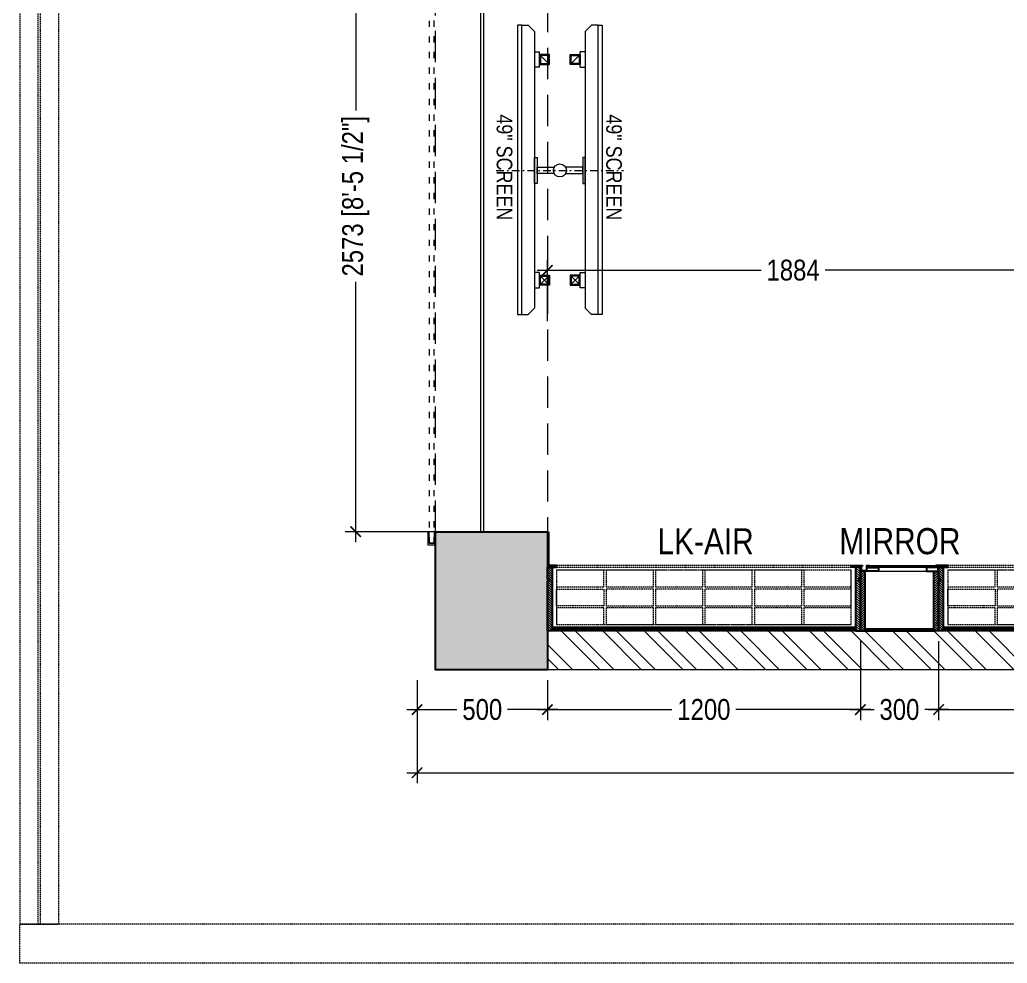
# Model space of a CAD drawing. Extents: x 6455 to 25617, y -919848 to -899772.
# Drawn here: x 6455 to 10243, y -908963 to -905345 of the extents above; entities that cross this region are included whole.
import ezdxf
from ezdxf.lldxf.tags import DXFTag

# ---------------------------------------------------------------- set-up
doc = ezdxf.new("R2010")
doc.units = 0
doc.header["$LTSCALE"] = 40
doc.header["$MEASUREMENT"] = 0
doc.header["$PDMODE"] = 3
for name, pattern in [('( Hidden )', [0.375, 0.25, -0.125]), ('a_p6_plan_L18$0$HIDDEN', [0.375, 0.25, -0.125]), ('ACAD_ISO03W100', [30, 12, -18]), ('DASHDOT2', [0.5, 0.25, -0.125, 0, -0.125]), ('HIDDEN2', [0.1875, 0.125, -0.0625])]:
    doc.linetypes.add(name, pattern=pattern)
for name, color, linetype, lineweight in [('A-WALL-MASY', 1, 'Continuous', 9), ('beam', 90, 'Continuous', 9), ('Column', 243, 'Continuous', 9), ('Column hatch', 8, 'Continuous', 9), ('dimensions', 149, 'Continuous', 5), ('Floor-Unit', 1, 'Continuous', 13), ('Glass-FrontGlazing', 150, 'Continuous', 20), ('LENS_TEXT', 31, 'HIDDEN2', 5), ('LN-ELEVATION-1', 81, 'Continuous', 25), ('LN-ELEVATION-2', 103, 'Continuous', 20), ('LN-ELEVATION-3', 125, 'a_p6_plan_L18$0$HIDDEN', 18), ('LN-ELEVATION-4', 145, 'Continuous', 13), ('LN-HATCH', 251, 'Continuous', 0), ('Mirror', 4, 'Continuous', 15), ('shutter', 172, 'Continuous', 9), ('TV', 3, 'Continuous', 18), ('wall hatch', 22, 'Continuous', 9)]:
    doc.layers.add(name, color=color, linetype=linetype, lineweight=lineweight)
doc.styles.get("Standard").update_dxf_attribs({"font": 'ARIALN.TTF'})
tags = doc.linetypes.add('DASHED2', pattern=[0.375, 0.25, -0.125]).pattern_tags.tags
tags[6:7] = [DXFTag(74, 4), DXFTag(75, 0), DXFTag(340, '0'), DXFTag(46, 1.0), DXFTag(50, 0.0), DXFTag(44, 0.0), DXFTag(45, 0.0)]
tags[4:5] = [DXFTag(74, 4), DXFTag(75, 0), DXFTag(340, '0'), DXFTag(46, 1.0), DXFTag(50, 0.0), DXFTag(44, 0.0), DXFTag(45, 0.0)]
doc.dimstyles.new('Working', dxfattribs={"dimscale": 0.8, "dimtxt": 100, "dimasz": 50, "dimexe": 50, "dimexo": 50, "dimgap": 25, "dimtad": 0, "dimdec": 0, "dimzin": 0, "dimdsep": 46, "dimtxsty": 'Standard', "dimblk": 'ARCHTICK', "dimcen": 0, "dimdle": 50, "dimclrd": 250, "dimclre": 8, "dimclrt": 7, "dimadec": 0, "dimazin": 0, "dimtfac": 1, "dimtdec": 0, "dimtofl": 0, "dimtmove": 1, "dimatfit": 3, "dimfxl": 3, "dimtolj": 1, "dimlwd": 5, "dimlwe": 0, "dimarcsym": 0})
pattern_1 = [(45, (7858054.0837, 3504049.203), (-4.4901280605, 4.4901280605), [])]

# ---------------------------------------------------------------- blocks, each defined once
blk = doc.blocks.new('12MM VC PLAN')
at = {"layer": 'LN-HATCH', "ltscale": 0.5}
h = blk.add_hatch(dxfattribs=at)
h.set_pattern_fill('ANSI31', color=256, scale=2)
h.set_pattern_definition([(45, (3760859.753, 1795248.936), (-4.490128061, 4.490128061), [])])
h.paths.add_polyline_path([(-1200, 250), (-1200, 60), (-1194, 60), (-1194, 50), (-1200, 50), (-1200, 6), (-1182, 6), (-1182, 250)])
h = blk.add_hatch(dxfattribs=at)
h.set_pattern_fill('ANSI31', color=256, scale=2)
h.set_pattern_definition(pattern_1)
h.paths.add_polyline_path([(0, 250), (0, 60), (-6, 60), (-6, 50), (0, 50), (0, 6), (-18, 6), (-18, 250)])
h = blk.add_hatch(dxfattribs=at)
h.set_pattern_fill('ANSI31', color=256, scale=2)
h.set_pattern_definition([(45, (7858047.0837, 3504049.203), (-4.4901280605, 4.4901280605), [])])
h.paths.add_polyline_path([(-1165, 6), (-1165, 0), (-1200, 0), (-1200, 6)])
h = blk.add_hatch(dxfattribs=at)
h.set_pattern_fill('ANSI31', color=256, scale=2)
h.set_pattern_definition(pattern_1)
h.paths.add_polyline_path([(-28, 6), (-28, 0), (0, 0), (0, 6)])
at = {"layer": 'LN-ELEVATION-1', "ltscale": 0.5}
for points in [[(-1200, 250), (-1200, 60), (-1194, 60), (-1194, 50), (-1200, 50), (-1200, 6), (-1182, 6), (-1182, 250)], [(-18, 238), (-1182, 238), (-1182, 244), (-18, 244)], [(0, 250), (0, 60), (-6, 60), (-6, 50), (0, 50), (0, 6), (-18, 6), (-18, 250)], [(-1165, 6), (-1165, 0), (-1200, 0), (-1200, 6)], [(-35, 6), (-35, 0), (0, 0), (0, 6)]]:
    blk.add_lwpolyline(points, close=True, dxfattribs=at)
at = {"layer": 'LN-ELEVATION-3', "ltscale": 0.5}
for p, q in [((-1182, 250), (-18, 250)), ((-1165, 6), (-35, 6)), ((-35, 0), (-1165, 0))]:
    blk.add_line(p, q, dxfattribs=at)
for points in [[(-1165, 226), (-35, 226), (-35, 18), (-1165, 18)], [(-1165, 226), (-983.3, 226), (-983.3, 162), (-1165, 162)], [(-975.3, 226), (-793.7, 226), (-793.7, 162), (-975.3, 162)], [(-785.7, 226), (-604, 226), (-604, 162), (-785.7, 162)], [(-596, 226), (-414.3, 226), (-414.3, 162), (-596, 162)], [(-406.3, 226), (-224.7, 226), (-224.7, 162), (-406.3, 162)], [(-216.7, 226), (-35, 226), (-35, 162), (-216.7, 162)], [(-1165, 90), (-983.3, 90), (-983.3, 154), (-1165, 154)], [(-975.3, 154), (-793.7, 154), (-793.7, 90), (-975.3, 90)], [(-785.7, 154), (-604, 154), (-604, 90), (-785.7, 90)], [(-596, 154), (-414.3, 154), (-414.3, 90), (-596, 90)], [(-406.3, 154), (-224.7, 154), (-224.7, 90), (-406.3, 90)], [(-216.7, 154), (-35, 154), (-35, 90), (-216.7, 90)], [(-1165, 82), (-983.3, 82), (-983.3, 18), (-1165, 18)], [(-975.3, 82), (-793.7, 82), (-793.7, 18), (-975.3, 18)], [(-785.7, 82), (-604, 82), (-604, 18), (-785.7, 18)], [(-596, 82), (-414.3, 82), (-414.3, 18), (-596, 18)], [(-406.3, 82), (-224.7, 82), (-224.7, 18), (-406.3, 18)], [(-216.7, 82), (-35, 82), (-35, 18), (-216.7, 18)]]:
    blk.add_lwpolyline(points, close=True, dxfattribs=at)
blk = doc.blocks.new('GFCHGFD')
at = {"layer": 'LN-HATCH', "ltscale": 0.5}
h = blk.add_hatch(dxfattribs=at)
h.set_pattern_fill('ANSI31', color=256, scale=2)
h.set_pattern_definition([(45, (4060076.63, 1708724.648), (-4.4901280605, 4.4901280605), [])])
h.paths.add_polyline_path([(-144.2, 105.2), (-126.2, 105.2), (-126.2, -123.8), (-144.2, -123.8)])
h.paths.add_polyline_path([(-126.2, 99.2), (137.8, 99.2), (137.8, 105.2), (-126.2, 105.2)])
h.paths.add_polyline_path([(155.8, 105.2), (137.8, 105.2), (137.8, -123.8), (155.8, -123.8)])
at = {"layer": 'LN-ELEVATION-1'}
for points in [[(-144.2, 105.2), (-126.2, 105.2), (-126.2, -123.8), (-144.2, -123.8)], [(-126.2, 99.2), (137.8, 99.2), (137.8, 105.2), (-126.2, 105.2)], [(155.8, 105.2), (137.8, 105.2), (137.8, -123.8), (155.8, -123.8)], [(-97.2, -137.8), (-97.2, -123.8), (-142.2, -123.8), (-142.2, -144.8), (-133.2, -144.8), (-133.2, -143.3), (-140.7, -143.3), (-140.7, -137.8)], [(85.8, -137.8), (85.8, -123.8), (130.8, -123.8), (130.8, -144.8), (121.8, -144.8), (121.8, -143.3), (129.3, -143.3), (129.3, -137.8)], [(147.8, -144.8), (147.8, -143.3), (152.3, -143.3), (152.3, -125.3), (130.8, -125.3), (130.8, -123.8), (153.8, -123.8), (153.8, -144.8)]]:
    blk.add_lwpolyline(points, close=True, dxfattribs=at)
at = {"layer": 'LN-ELEVATION-2'}
blk.add_lwpolyline([(-97.2, -137.8), (85.8, -137.8), (85.8, -123.8), (-97.2, -123.8)], close=True, dxfattribs=at)
at = {"layer": 'LN-ELEVATION-4', "ltscale": 0.5}
blk.add_line((121.8, -144.8), (-133.2, -144.8), dxfattribs=at)
at = {"layer": 'Mirror', "lineweight": 0}
blk.add_lwpolyline([(-140.7, -137.8), (129.3, -137.8), (129.3, -143.3), (-140.7, -143.3)], close=True, dxfattribs=at)
blk = doc.blocks.new('49inch')
at = {"layer": 'TV'}
for p, q in [((-407.5, 119.1), (-438.1, 88.5)), ((408.1, 119.1), (438.7, 88.5)), ((438.7, 119.1), (408.1, 88.5))]:
    blk.add_line(p, q, dxfattribs=at)
at = {"layer": 'TV', "ltscale": 12}
for p, q in [((-394.1, 84.6), (-452.7, 84.6)), ((-452.7, 65.1), (-452.7, 84.6)), ((-394.1, 84.6), (-394.1, 65.1)), ((394.1, 84.6), (394.1, 65.1)), ((452.7, 84.6), (394.1, 84.6)), ((452.7, 65.1), (452.7, 84.6)), ((-555.2, 40.7), (-530.8, 65.1)), ((-555.2, 16.2), (-555.2, 40.7)), ((-530.8, 65.1), (530.8, 65.1)), ((555.2, 40.7), (530.8, 65.1)), ((555.2, 16.2), (555.2, 40.7))]:
    blk.add_line(p, q, dxfattribs=at)
at = {"layer": 'TV'}
for points in [[(-442, 84.6), (-403.7, 84.6), (-403.7, 122.9), (-442, 122.9)], [(-438.1, 88.5), (-407.5, 88.5), (-407.5, 119.1), (-438.1, 119.1)], [(442.5, 84.6), (404.2, 84.6), (404.2, 122.9), (442.5, 122.9)], [(438.7, 88.5), (408.1, 88.5), (408.1, 119.1), (438.7, 119.1)]]:
    blk.add_lwpolyline(points, close=True, dxfattribs=at)
at = {"layer": 'TV', "ltscale": 12}
blk.add_lwpolyline([(555.2, 0), (555.2, 16.2), (-555.2, 16.2), (-555.2, 0)], close=True, dxfattribs=at)
blk = doc.blocks.new('A$C1f20e75f')
at = {"linetype": 'HIDDEN2', "lineweight": 0, "transparency": 33554602}
h = blk.add_hatch(color=251, dxfattribs=at)
h.dxf.hatch_style = 1
h.paths.add_polyline_path([(7061.1, 4174.7), (7061.1, 4574.7), (6561.1, 4574.7), (6561.1, 4174.7)])
h.paths.add_polyline_path([(3137.1, 4044.7), (3137.1, 4574.7), (2637.1, 4574.7), (2637.1, 4044.7)])
h.paths.add_polyline_path([(7061.1, -1930.4), (7061.1, -1530.4), (6561.1, -1530.4), (6561.1, -1930.4)])
h.paths.add_polyline_path([(3302.1, -1930.4), (3302.1, -1530.4), (2731.9, -1530.4), (2731.9, -1930.4)])
h.paths.add_polyline_path([(-3104.1, -1930.4), (-3104.1, -1400.4), (-3544.1, -1400.4), (-3544.1, -1930.4)])
h.paths.add_polyline_path([(-3124.1, 4054.7), (-3124.1, 4574.7), (-3564.1, 4574.7), (-3564.1, 4054.7)])
h.paths.add_polyline_path([(-8914.1, 4054.7), (-8914.1, 4574.7), (-9344.1, 4574.7), (-9344.1, 4054.7)])
h.paths.add_polyline_path([(-8914.1, -1930.4), (-8914.1, -1400.4), (-9344.1, -1400.4), (-9344.1, -1930.4)])
at = {"layer": 'Column hatch'}
h = blk.add_hatch(color=256, dxfattribs=at)
h.dxf.hatch_style = 1
h.paths.add_polyline_path([(7061.1, 4174.7), (7061.1, 4574.7), (6561.1, 4574.7), (6561.1, 4174.7)])
h.paths.add_polyline_path([(7061.1, -1930.4), (7061.1, -1530.4), (6561.1, -1530.4), (6561.1, -1930.4)])
h.paths.add_polyline_path([(3302.1, -1930.4), (3302.1, -1530.4), (2731.9, -1530.4), (2731.9, -1930.4)])
h.paths.add_polyline_path([(3137.1, 4044.7), (3137.1, 4574.7), (2637.1, 4574.7), (2637.1, 4044.7)])
h.paths.add_polyline_path([(-3124.1, 4054.7), (-3124.1, 4574.7), (-3564.1, 4574.7), (-3564.1, 4054.7)])
h.paths.add_polyline_path([(-3104.1, -1930.4), (-3104.1, -1400.4), (-3544.1, -1400.4), (-3544.1, -1930.4)])
h.paths.add_polyline_path([(-8914.1, -1930.4), (-8914.1, -1400.4), (-9344.1, -1400.4), (-9344.1, -1930.4)])
h.paths.add_polyline_path([(-8914.1, 4174.7), (-8914.1, 4574.7), (-9344.1, 4574.7), (-9344.1, 4174.7)])
at = {"layer": 'wall hatch'}
h = blk.add_hatch(dxfattribs=at)
h.set_pattern_fill('ANSI32', color=256, scale=300, angle=269.87)
h.set_pattern_definition([(314.87, (-18500075.76, 1626450.15), (79.7298001, 79.36881616), []), (314.87, (-18500075.88, 1626397.12), (79.7298001, 79.36881616), [])])
h.paths.add_polyline_path([(-3564.1, 4424.7), (-3564.1, 4574.7), (-8914.1, 4574.7), (-8914.1, 4424.7)])
h.paths.add_polyline_path([(2637.1, 4424.7), (2637.1, 4574.7), (-3124.1, 4574.7), (-3124.1, 4424.7)])
h.paths.add_polyline_path([(6561.1, 4424.7), (6561.1, 4574.7), (3137.1, 4574.7), (3137.1, 4424.7)])
h.paths.add_polyline_path([(7061.1, 267.7), (7061.1, 4174.7), (6911.1, 4174.7), (6911.1, 267.7)])
h.paths.add_polyline_path([(5550.1, -1930.4), (5550.1, -1705.4), (3302.1, -1705.4), (3302.1, -1930.4)])
h.paths.add_polyline_path([(2731.9, -1930.4), (2731.9, -1780.4), (-3104.1, -1780.4), (-3104.1, -1930.4)])
h.paths.add_polyline_path([(-3544.1, -1930.4), (-3544.1, -1780.4), (-8914.1, -1780.4), (-8914.1, -1930.4)])
at = {"color": 251, "linetype": 'HIDDEN2', "lineweight": 0, "transparency": 33554602}
for p, q in [((6911.1, -2905.4), (-10938.1, -2905.4)), ((-10938.1, -3055.4), (-10938.1, -2905.4)), ((7061.1, -3055.4), (-10938.1, -3055.4))]:
    blk.add_line(p, q, dxfattribs=at)
for points in [[(-10938.1, -2905.4), (-10788.1, -2905.4), (-10788.1, 5985.3), (-10938.1, 5985.3)], [(-10868.1, -2905.4), (-10858.1, -2905.4), (-10858.1, 5985.3), (-10868.1, 5985.3)]]:
    blk.add_lwpolyline(points, close=True, dxfattribs=at)
at = {"color": 251, "linetype": 'HIDDEN2', "lineweight": 0, "ltscale": 85, "transparency": 33554602}
blk.add_lwpolyline([(-8914.1, -1400.4), (-8914.1, -1930.4), (-9344.1, -1930.4), (-9344.1, -1400.4)], close=True, dxfattribs=at)
at = {"layer": 'A-WALL-MASY'}
for p, q in [((-3544.1, -1780.4), (-8914.1, -1780.4)), ((7061.1, -1930.4), (-9344.1, -1930.4))]:
    blk.add_line(p, q, dxfattribs=at)
at = {"layer": 'beam', "color": 3, "linetype": '( Hidden )', "ltscale": 12, "true_color": 0x15f609}
blk.add_lwpolyline([(-9344.1, 4054.7), (-8914.1, 4054.7), (-8914.1, -1400.4), (-9344.1, -1400.4)], close=True, dxfattribs=at)
at = {"layer": 'Column', "lineweight": -3, "ltscale": 85}
blk.add_line((-9344.1, -1930.4), (-9344.1, -1400.4), dxfattribs=at)
blk.add_lwpolyline([(-8914.1, -1400.4), (-8914.1, -1930.4), (-9344.1, -1930.4), (-9344.1, -1400.4)], close=True, dxfattribs=at)
at = {"layer": 'Glass-FrontGlazing', "elevation": 1985}
blk.add_lwpolyline([(-9169.1, 1172.2), (-9159.1, 1172.2), (-9159.1, -1400.4), (-9169.1, -1400.4)], close=True, dxfattribs=at)
at = {"layer": 'Mirror', "lineweight": 0}
for points in [[(-8914.1, -1530.4), (-8914.1, -1400.4)], [(-8908.1, -1530.4), (-8908.1, -1400.4)]]:
    blk.add_lwpolyline(points, dxfattribs=at)
at = {"layer": 'shutter', "color": 5, "linetype": 'ACAD_ISO03W100', "ltscale": 0.05, "true_color": 0x0505ff, "elevation": 1985}
blk.add_lwpolyline([(-9348.8, 4099.1), (-9367.9, 4099.1), (-9367.9, -1444.7), (-9348.8, -1444.7)], close=True, dxfattribs=at)
at = {"layer": 'shutter', "ltscale": 10, "elevation": 1985.1}
blk.add_lwpolyline([(-9373, -1400.4), (-9373, -1450.4), (-9344.1, -1450.4), (-9344.1, -1400.4), (-9348.8, -1400.4), (-9348.8, -1444.7), (-9367.9, -1444.7), (-9367.9, -1400.4), (-9373, -1400.4)], dxfattribs=at)
blk = doc.blocks.new('_ArchTick')
at = {"const_width": 0.15}
blk.add_lwpolyline([(-0.5, -0.5), (0.5, 0.5)], dxfattribs=at)
blk = doc.blocks.new('*D32')
at = {"layer": 'Defpoints', "color": 0, "ltscale": 50, "transparency": 16777216}
for p in [(7979.1, -907837.6), (8479.1, -907837.6), (8479.1, -907990)]:
    blk.add_point(p, dxfattribs=at)
at = {"layer": 'dimensions', "color": 8, "linetype": 'DASHED2', "lineweight": 0, "ltscale": 50, "transparency": 16777216}
for p, q in [((7979.1, -907877.6), (7979.1, -908030)), ((8479.1, -907877.6), (8479.1, -908030))]:
    blk.add_line(p, q, dxfattribs=at)
at = {"layer": 'dimensions', "color": 250, "linetype": 'DASHED2', "lineweight": 5, "ltscale": 50, "transparency": 16777216}
for p, q in [((7939.1, -907990), (8136.8, -907990)), ((8519.1, -907990), (8321.5, -907990))]:
    blk.add_line(p, q, dxfattribs=at)
at = {"layer": 'dimensions', "color": 250, "lineweight": 5, "ltscale": 50, "transparency": 16777216, "xscale": 40, "yscale": 40, "zscale": 40, "rotation": 180}
blk.add_blockref('_ArchTick', (7979.1, -907990), dxfattribs=at)
at = {"layer": 'dimensions', "color": 250, "lineweight": 5, "ltscale": 50, "transparency": 16777216, "xscale": 40, "yscale": 40, "zscale": 40}
blk.add_blockref('_ArchTick', (8479.1, -907990), dxfattribs=at)
at = {"layer": 'dimensions', "color": 7, "ltscale": 50, "transparency": 16777216, "insert": (8229.1, -907990), "char_height": 80, "attachment_point": 5, "bg_fill": 3, "box_fill_scale": 1.25, "bg_fill_color": 9, "bg_fill_true_color": 13158600, "bg_fill_transparency": 0}
blk.add_mtext('\\A1;500', dxfattribs=at)
blk = doc.blocks.new('*D33')
at = {"layer": 'Defpoints', "color": 0, "ltscale": 50, "transparency": 16777216}
for p in [(9679.1, -907687.6), (8479.1, -907837.6), (9679.1, -907990)]:
    blk.add_point(p, dxfattribs=at)
at = {"layer": 'dimensions', "color": 8, "linetype": 'DASHED2', "lineweight": 0, "ltscale": 50, "transparency": 16777216}
for p, q in [((9679.1, -907727.6), (9679.1, -908030)), ((8479.1, -907877.6), (8479.1, -908030))]:
    blk.add_line(p, q, dxfattribs=at)
at = {"layer": 'dimensions', "color": 250, "linetype": 'DASHED2', "lineweight": 5, "ltscale": 50, "transparency": 16777216}
for p, q in [((8439.1, -907990), (8964.4, -907990)), ((9719.1, -907990), (9193.9, -907990))]:
    blk.add_line(p, q, dxfattribs=at)
at = {"layer": 'dimensions', "color": 250, "lineweight": 5, "ltscale": 50, "transparency": 16777216, "xscale": 40, "yscale": 40, "zscale": 40, "rotation": 180}
blk.add_blockref('_ArchTick', (8479.1, -907990), dxfattribs=at)
at = {"layer": 'dimensions', "color": 250, "lineweight": 5, "ltscale": 50, "transparency": 16777216, "xscale": 40, "yscale": 40, "zscale": 40}
blk.add_blockref('_ArchTick', (9679.1, -907990), dxfattribs=at)
at = {"layer": 'dimensions', "color": 7, "ltscale": 50, "transparency": 16777216, "insert": (9079.1, -907990), "char_height": 80, "attachment_point": 5, "bg_fill": 3, "box_fill_scale": 1.25, "bg_fill_color": 9, "bg_fill_true_color": 13158600, "bg_fill_transparency": 0}
blk.add_mtext('\\A1;1200', dxfattribs=at)
blk = doc.blocks.new('*D34')
at = {"layer": 'Defpoints', "color": 0, "ltscale": 50, "transparency": 16777216}
for p in [(9679.1, -907687.6), (9979.1, -907687.6), (9979.1, -907990)]:
    blk.add_point(p, dxfattribs=at)
at = {"layer": 'dimensions', "color": 8, "linetype": 'DASHED2', "lineweight": 0, "ltscale": 50, "transparency": 16777216}
for p, q in [((9679.1, -907727.6), (9679.1, -908030)), ((9979.1, -907727.6), (9979.1, -908030))]:
    blk.add_line(p, q, dxfattribs=at)
at = {"layer": 'dimensions', "color": 250, "linetype": 'DASHED2', "lineweight": 5, "ltscale": 50, "transparency": 16777216}
for p, q in [((9639.1, -907990), (9736.8, -907990)), ((10019.1, -907990), (9921.5, -907990))]:
    blk.add_line(p, q, dxfattribs=at)
at = {"layer": 'dimensions', "color": 250, "lineweight": 5, "ltscale": 50, "transparency": 16777216, "xscale": 40, "yscale": 40, "zscale": 40, "rotation": 180}
blk.add_blockref('_ArchTick', (9679.1, -907990), dxfattribs=at)
at = {"layer": 'dimensions', "color": 250, "lineweight": 5, "ltscale": 50, "transparency": 16777216, "xscale": 40, "yscale": 40, "zscale": 40}
blk.add_blockref('_ArchTick', (9979.1, -907990), dxfattribs=at)
at = {"layer": 'dimensions', "color": 7, "ltscale": 50, "transparency": 16777216, "insert": (9829.1, -907990), "char_height": 80, "attachment_point": 5, "bg_fill": 3, "box_fill_scale": 1.25, "bg_fill_color": 9, "bg_fill_true_color": 13158600, "bg_fill_transparency": 0}
blk.add_mtext('\\A1;300', dxfattribs=at)
blk = doc.blocks.new('*D35')
at = {"layer": 'Defpoints', "color": 0, "ltscale": 50, "transparency": 16777216}
for p in [(9979.1, -907687.6), (11179.1, -907687.6), (11179.1, -907990)]:
    blk.add_point(p, dxfattribs=at)
at = {"layer": 'dimensions', "color": 8, "linetype": 'DASHED2', "lineweight": 0, "ltscale": 50, "transparency": 16777216}
for p, q in [((9979.1, -907727.6), (9979.1, -908030)), ((11179.1, -907727.6), (11179.1, -908030))]:
    blk.add_line(p, q, dxfattribs=at)
at = {"layer": 'dimensions', "color": 250, "linetype": 'DASHED2', "lineweight": 5, "ltscale": 50, "transparency": 16777216}
for p, q in [((9939.1, -907990), (10464.4, -907990)), ((11219.1, -907990), (10693.9, -907990))]:
    blk.add_line(p, q, dxfattribs=at)
at = {"layer": 'dimensions', "color": 250, "lineweight": 5, "ltscale": 50, "transparency": 16777216, "xscale": 40, "yscale": 40, "zscale": 40, "rotation": 180}
blk.add_blockref('_ArchTick', (9979.1, -907990), dxfattribs=at)
at = {"layer": 'dimensions', "color": 250, "lineweight": 5, "ltscale": 50, "transparency": 16777216, "xscale": 40, "yscale": 40, "zscale": 40}
blk.add_blockref('_ArchTick', (11179.1, -907990), dxfattribs=at)
at = {"layer": 'dimensions', "color": 7, "ltscale": 50, "transparency": 16777216, "insert": (10579.1, -907990), "char_height": 80, "attachment_point": 5, "bg_fill": 3, "box_fill_scale": 1.25, "bg_fill_color": 9, "bg_fill_true_color": 13158600, "bg_fill_transparency": 0}
blk.add_mtext('\\A1;1200', dxfattribs=at)
blk = doc.blocks.new('*D62')
at = {"layer": 'Defpoints', "color": 0, "ltscale": 50, "transparency": 16777216}
for p in [(7979.1, -907837.6), (24454.3, -907837.6), (24454.3, -908232.1)]:
    blk.add_point(p, dxfattribs=at)
at = {"layer": 'dimensions', "color": 8, "linetype": 'DASHED2', "lineweight": 0, "ltscale": 50, "transparency": 16777216}
for p, q in [((7979.1, -907877.6), (7979.1, -908272.1)), ((24454.3, -907877.6), (24454.3, -908272.1))]:
    blk.add_line(p, q, dxfattribs=at)
at = {"layer": 'dimensions', "color": 250, "linetype": 'DASHED2', "lineweight": 5, "ltscale": 50, "transparency": 16777216}
for p, q in [((7939.1, -908232.1), (15845.6, -908232.1)), ((24494.3, -908232.1), (16587.8, -908232.1))]:
    blk.add_line(p, q, dxfattribs=at)
at = {"layer": 'dimensions', "color": 250, "lineweight": 5, "ltscale": 50, "transparency": 16777216, "xscale": 40, "yscale": 40, "zscale": 40, "rotation": 180}
blk.add_blockref('_ArchTick', (7979.1, -908232.1), dxfattribs=at)
at = {"layer": 'dimensions', "color": 250, "lineweight": 5, "ltscale": 50, "transparency": 16777216, "xscale": 40, "yscale": 40, "zscale": 40}
blk.add_blockref('_ArchTick', (24454.3, -908232.1), dxfattribs=at)
at = {"layer": 'dimensions', "color": 7, "ltscale": 50, "transparency": 16777216, "insert": (16216.7, -908232.1), "char_height": 80, "attachment_point": 5, "bg_fill": 3, "box_fill_scale": 1.25, "bg_fill_color": 9, "bg_fill_true_color": 13158600, "bg_fill_transparency": 0}
blk.add_mtext('\\A1;16475 [54\'-0 1/2"]', dxfattribs=at)
blk = doc.blocks.new('*D64')
at = {"layer": 'Defpoints', "color": 0, "ltscale": 50, "transparency": 16777216}
for p in [(7743.7, -904735.1), (8234.1, -904735.1, 1985), (8316.7, -907307.6)]:
    blk.add_point(p, dxfattribs=at)
at = {"layer": 'dimensions', "color": 250, "linetype": 'DASHED2', "lineweight": 5, "ltscale": 50, "transparency": 16777216}
for p, q in [((7743.7, -904695.1), (7743.7, -905697.6)), ((7743.7, -907347.6), (7743.7, -906345.1))]:
    blk.add_line(p, q, dxfattribs=at)
at = {"layer": 'dimensions', "color": 8, "linetype": 'DASHED2', "lineweight": 0, "ltscale": 50, "transparency": 16777216}
for p, q in [((7817.3, -904735.1), (7703.7, -904735.1)), ((8143.7, -907307.6), (7703.7, -907307.6))]:
    blk.add_line(p, q, dxfattribs=at)
at = {"layer": 'dimensions', "color": 250, "lineweight": 5, "ltscale": 50, "transparency": 16777216, "xscale": 40, "yscale": 40, "zscale": 40}
for p, rotation in [((7743.7, -904735.1), 90), ((7743.7, -907307.6), 270)]:
    blk.add_blockref('_ArchTick', p, dxfattribs=dict(at, rotation=rotation))
at = {"layer": 'dimensions', "color": 7, "ltscale": 50, "transparency": 16777216, "insert": (7743.7, -906021.3), "char_height": 80, "attachment_point": 5, "rotation": 90, "bg_fill": 3, "box_fill_scale": 1.25, "bg_fill_color": 9, "bg_fill_true_color": 13158600, "bg_fill_transparency": 0}
blk.add_mtext('\\A1;2573 [8\'-5 1/2"]', dxfattribs=at)
blk = doc.blocks.new('*D70')
at = {"layer": 'Defpoints', "color": 0, "ltscale": 50, "transparency": 16777216}
for p in [(10363.1, -906075.3), (10363.1, -906305.1), (8479.1, -906540.5)]:
    blk.add_point(p, dxfattribs=at)
at = {"layer": 'dimensions', "color": 8, "linetype": 'DASHED2', "lineweight": 0, "ltscale": 50, "transparency": 16777216}
for p, q in [((10363.1, -906115.3), (10363.1, -906345.1)), ((8479.1, -906500.5), (8479.1, -906265.1))]:
    blk.add_line(p, q, dxfattribs=at)
at = {"layer": 'dimensions', "color": 250, "linetype": 'DASHED2', "lineweight": 5, "ltscale": 50, "transparency": 16777216}
for p, q in [((8439.1, -906305.1), (9306.4, -906305.1)), ((10403.1, -906305.1), (9535.9, -906305.1))]:
    blk.add_line(p, q, dxfattribs=at)
at = {"layer": 'dimensions', "color": 250, "lineweight": 5, "ltscale": 50, "transparency": 16777216, "xscale": 40, "yscale": 40, "zscale": 40, "rotation": 180}
blk.add_blockref('_ArchTick', (8479.1, -906305.1), dxfattribs=at)
at = {"layer": 'dimensions', "color": 250, "lineweight": 5, "ltscale": 50, "transparency": 16777216, "xscale": 40, "yscale": 40, "zscale": 40}
blk.add_blockref('_ArchTick', (10363.1, -906305.1), dxfattribs=at)
at = {"layer": 'dimensions', "color": 7, "ltscale": 50, "transparency": 16777216, "insert": (9421.1, -906305.1), "char_height": 80, "attachment_point": 5, "bg_fill": 3, "box_fill_scale": 1.25, "bg_fill_color": 9, "bg_fill_true_color": 13158600, "bg_fill_transparency": 0}
blk.add_mtext('\\A1;1884', dxfattribs=at)

msp = doc.modelspace()

# ---------------------------------------------------------------- linework, layer by layer
at = {"layer": 'Floor-Unit', "linetype": 'DASHDOT2', "ltscale": 3}
msp.add_line((8282.3, -905922.2), (8771.3, -905922.2), dxfattribs=at)
at = {"layer": 'Floor-Unit'}
for points in [[(8429.4, -905972.2), (8429.4, -905872.2), (8439.4, -905872.2), (8439.4, -905972.2)], [(8624.2, -905972.2), (8624.2, -905872.2), (8614.2, -905872.2), (8614.2, -905972.2)]]:
    msp.add_lwpolyline(points, close=True, dxfattribs=at)
for points in [[(8505.2, -905934.7), (8439.4, -905934.7), (8439.4, -905909.7), (8505.2, -905909.7, 0.267949), (8505.2, -905934.7, -1)], [(8548.5, -905934.7), (8614.2, -905934.7), (8614.2, -905909.7), (8548.5, -905909.7, -0.267949), (8548.5, -905934.7, 1)]]:
    msp.add_lwpolyline(points, format="xyb", dxfattribs=at)
msp.add_circle((8526.8, -905922.2), 25, dxfattribs=at)

# ---------------------------------------------------------------- block references
at = {"layer": 'dimensions', "color": 3, "ltscale": 50, "true_color": 0x15f609}
msp.add_blockref('A$C1f20e75f', (17393.2, -905907.2), dxfattribs=at)
at = {"layer": 'Floor-Unit', "yscale": 0.9995705467615587, "zscale": 0.9995705467615587}
for p, xscale, rotation in [((8364.3, -905920.1), 0.9995705467615587, 270), ((8689.3, -905920.1), -0.9995705467615587, 90)]:
    msp.add_blockref('49inch', p, dxfattribs=dict(at, xscale=xscale, rotation=rotation))
at = {"layer": 'Floor-Unit', "ltscale": 0.5, "xscale": -1, "rotation": 180}
for p in [(9679.1, -907437.6), (11179.1, -907437.6)]:
    msp.add_blockref('12MM VC PLAN', p, dxfattribs=at)
at = {"layer": 'Floor-Unit', "rotation": 180}
msp.add_blockref('GFCHGFD', (9835, -907582.4), dxfattribs=at)

# ---------------------------------------------------------------- texts
at = {"layer": 'Floor-Unit', "color": 0, "ltscale": 2, "char_height": 60, "width": 725.457, "attachment_point": 1, "rotation": 270}
for insert in [(8344.3, -905547.7), (8764.3, -905547.7)]:
    msp.add_mtext('\\pxqc,t3;49" SCREEN', dxfattribs=dict(at, insert=insert))
at = {"layer": 'LENS_TEXT', "linetype": 'Continuous', "ltscale": 3, "char_height": 100, "attachment_point": 5}
for s, insert in [('LK-AIR', (9085.7, -907344.5)), ('MIRROR ', (9830.8, -907344.6))]:
    msp.add_mtext_dynamic_manual_height_columns(s, width=395.256, gutter_width=1, heights=[0], dxfattribs=dict(at, insert=insert))

# ---------------------------------------------------------------- next in the draw order: dimensions: what is measured, and where the dimension line sits
at = {"layer": 'dimensions', "ltscale": 50}
dim = msp.add_linear_dim(base=(7743.7069, -904735.0568), p1=(8316.7271, -907307.6288), p2=(8234.1446, -904735.0568, 1984.9512), angle=90, dimstyle='Working', override={"dimfxl": 500, "dimfxlon": 1, "dimtfill": 1, "dimarcsym": 1}, dxfattribs=at)
dim.commit()
dim.dimension.update_dxf_attribs({"geometry": '*D64', "text_midpoint": (7743.7069, -906021.3428)})
at = {"layer": 'dimensions', "color": 3, "ltscale": 50, "true_color": 0x15f609}
for base, p1, p2, picture, middle in [((10363.1, -906305.1), (8479.1, -906540.5), (10363.1, -906075.3), '*D70', (9421.1, -906305.1)), ((8479.1, -907990), (7979.1, -907837.6), (8479.1, -907837.6), '*D32', (8229.1, -907990))]:
    dim = msp.add_linear_dim(base=base, p1=p1, p2=p2, dimstyle='Working', override={"dimfxl": 500, "dimfxlon": 1, "dimtfill": 1, "dimarcsym": 1}, dxfattribs=at)
    dim.commit()
    dim.dimension.update_dxf_attribs({"geometry": picture, "text_midpoint": middle})

# ---------------------------------------------------------------- next in the draw order: dimensions: what is measured, and where the dimension line sits
dim = msp.add_linear_dim(base=(9679.1, -907990), p1=(8479.1, -907837.6), p2=(9679.1, -907687.6), dimstyle='Working', override={"dimfxl": 500, "dimfxlon": 1, "dimtfill": 1, "dimarcsym": 1}, dxfattribs=at)
dim.commit()
dim.dimension.update_dxf_attribs({"geometry": '*D33', "text_midpoint": (9079.1, -907990)})

# ---------------------------------------------------------------- next in the draw order: dimensions: what is measured, and where the dimension line sits
dim = msp.add_linear_dim(base=(9979.1, -907990), p1=(9679.1, -907687.6), p2=(9979.1, -907687.6), dimstyle='Working', override={"dimfxl": 500, "dimfxlon": 1, "dimtfill": 1, "dimarcsym": 1}, dxfattribs=at)
dim.commit()
dim.dimension.update_dxf_attribs({"geometry": '*D34', "text_midpoint": (9829.1, -907990)})

# ---------------------------------------------------------------- next in the draw order: dimensions: what is measured, and where the dimension line sits
dim = msp.add_linear_dim(base=(11179.1, -907990), p1=(9979.1, -907687.6), p2=(11179.1, -907687.6), dimstyle='Working', override={"dimfxl": 500, "dimfxlon": 1, "dimtfill": 1, "dimarcsym": 1}, dxfattribs=at)
dim.commit()
dim.dimension.update_dxf_attribs({"geometry": '*D35', "text_midpoint": (10579.1, -907990)})

# ---------------------------------------------------------------- next in the draw order: dimensions: what is measured, and where the dimension line sits
at = {"layer": 'dimensions', "ltscale": 50}
dim = msp.add_linear_dim(base=(24454.3, -908232.1), p1=(7979.1, -907837.6), p2=(24454.3, -907837.6), dimstyle='Working', override={"dimfxl": 500, "dimfxlon": 1, "dimtfill": 1, "dimarcsym": 1}, dxfattribs=at)
dim.commit()
dim.dimension.update_dxf_attribs({"geometry": '*D62', "text_midpoint": (16216.7, -908232.1)})

doc.saveas('drawing.dxf')
